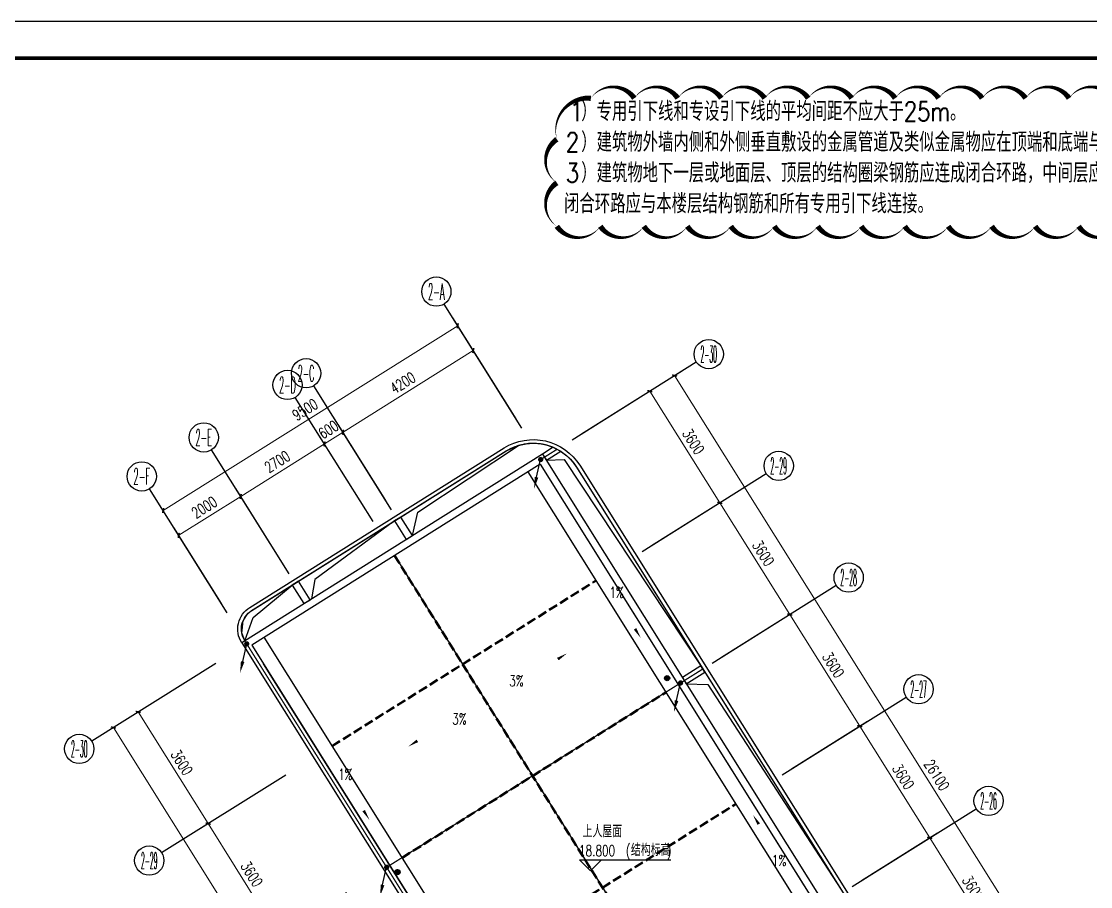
# Model space of a CAD drawing. Extents: x -9422388 to 15610651, y -1992469 to 953794.
# Drawn here: x -2475703 to -2446484, y -344628 to -320998 of the extents above; entities that cross this region are included whole.
import ezdxf
from ezdxf.enums import TextEntityAlignment as Align

# ---------------------------------------------------------------- set-up
doc = ezdxf.new("R2010")
doc.units = 0
doc.header["$LTSCALE"] = 1000
doc.linetypes.add('DASH', pattern=[0.35, 0.25, -0.1])
for name, color, linetype in [('A-ELEV-LIN-0.3', 30, 'Continuous'), ('A-ELEV-LIN-0.4', 40, 'Continuous'), ('A-FLOR-OTHER1-ON', 253, 'Continuous'), ('AXIS', 3, 'Continuous'), ('AXIS_TEXT', 7, 'Continuous'), ('DIM-动力', 3, 'Continuous'), ('DIM_ELEV', 3, 'Continuous'), ('DIM_SYMB', 3, 'Continuous'), ('LWIRE', 4, 'Continuous'), ('PUB_TEXT', 7, 'Continuous'), ('PUB_TITLE', 4, 'Continuous'), ('S-批注', 6, 'Continuous'), ('WALL-PARAPET', 6, 'Continuous'), ('WIRE-避雷', 4, 'TG_×2')]:
    doc.layers.add(name, color=color, linetype=linetype)
doc.layers.add('建筑底图', color=8, linetype='Continuous', lineweight=5)
doc.styles.add('_TCH_AXIS', font='COMPLEX', dxfattribs={"bigfont": 'GBCBIG'})
doc.styles.add('_TCH_DIM', font='SIMPLEX', dxfattribs={"bigfont": 'GBCBIG'})
doc.styles.add('_TCH_DIM_T3', font='SIMPLEX', dxfattribs={"width": 0.705882, "bigfont": 'GBCBIG'})
doc.styles.add('COMPLEX', font='COMPLEX')
doc.styles.get("Standard").update_dxf_attribs({"font": 'gbenor.shx', "bigfont": 'gbcbig.shx'})
doc.styles.add('TG_LINETYPE_THUND', font='SIMPLEX', dxfattribs={"width": 0.8, "height": 5.5, "bigfont": 'HZTXT'})
doc.styles.add('说明', font='txt.shx', dxfattribs={"width": 0.8, "height": 3.5, "bigfont": 'hztxt.shx'})
doc.linetypes.add('TG_×2', pattern='A,0.75,0,["×",TG_LINETYPE_THUND,S=0.1,R=0,X=-0.23,Y=-0.21],0.65,-0.13,0.13,-0.13', length=2)
doc.dimstyles.new('_TCH_ARCH&&100', dxfattribs={"dimtxt": 297.5, "dimasz": 100, "dimexe": 250, "dimexo": 300, "dimgap": 126.25, "dimtad": 1, "dimdec": 0, "dimzin": 0, "dimdsep": 46, "dimtxsty": '_TCH_DIM_T3', "dimblk": 'ARCHTICK', "dimcen": 0.09, "dimclrt": 7, "dimazin": 2, "dimtfac": 1, "dimtdec": 0, "dimtix": 1, "dimtmove": 2, "dimatfit": 3, "dimfxl": 0, "dimtolj": 1, "dimtzin": 0, "dimarcsym": 0})

# ---------------------------------------------------------------- blocks, each defined once
blk = doc.blocks.new('_ArchTick')
at = {"color": 0, "linetype": 'ByBlock', "const_width": 0.4}
blk.add_lwpolyline([(-0.5, -0.5), (0.5, 0.5)], dxfattribs=at)
blk = doc.blocks.new('*D756')
at = {"layer": 'AXIS', "color": 0, "lineweight": -2, "transparency": 16777216}
for p, q in [((2118354, -374616), (2126404, -369571)), ((2127997, -372113), (2126271, -369359)), ((2119947, -377158), (2118221, -374404))]:
    blk.add_line(p, q, dxfattribs=at)
at = {"layer": 'Defpoints', "color": 0, "transparency": 16777216}
for p in [(2126404, -369571), (2128156, -372367), (2120107, -377412)]:
    blk.add_point(p, dxfattribs=at)
at = {"layer": 'AXIS', "color": 0, "lineweight": -2, "transparency": 16777216, "xscale": 100, "yscale": 100, "zscale": 100}
for p, rotation in [((2126404, -369571), 32.07829767622328), ((2118354, -374616), 212.0782976762233)]:
    blk.add_blockref('_ArchTick', p, dxfattribs=dict(at, rotation=rotation))
at = {"layer": 'AXIS', "color": 7, "transparency": 16777216, "insert": (2122233, -371860), "char_height": 297.5, "attachment_point": 5, "rotation": 32.0783, "style": '_TCH_DIM_T3'}
blk.add_mtext('\\A1;9500', dxfattribs=at)
blk = doc.blocks.new('*D757')
at = {"layer": 'AXIS', "color": 0, "lineweight": -2, "transparency": 16777216}
for p, q in [((2118779, -375294), (2120474, -374232)), ((2121642, -376096), (2120341, -374020)), ((2119947, -377158), (2118646, -375082))]:
    blk.add_line(p, q, dxfattribs=at)
at = {"layer": 'Defpoints', "color": 0, "transparency": 16777216}
for p in [(2120474, -374232), (2121801, -376350), (2120107, -377412)]:
    blk.add_point(p, dxfattribs=at)
at = {"layer": 'AXIS', "color": 0, "lineweight": -2, "transparency": 16777216, "xscale": 100, "yscale": 100, "zscale": 100}
for p, rotation in [((2120474, -374232), 32.07829767622653), ((2118779, -375294), 212.0782976762266)]:
    blk.add_blockref('_ArchTick', p, dxfattribs=dict(at, rotation=rotation))
at = {"layer": 'AXIS', "color": 7, "transparency": 16777216, "insert": (2119480, -374530), "char_height": 297.5, "attachment_point": 5, "rotation": 32.0783, "style": '_TCH_DIM_T3'}
blk.add_mtext('\\A1;2000', dxfattribs=at)
blk = doc.blocks.new('*D758')
at = {"layer": 'AXIS', "color": 0, "lineweight": -2, "transparency": 16777216}
for p, q in [((2120474, -374232), (2122762, -372798)), ((2123930, -374662), (2122629, -372586)), ((2121642, -376096), (2120341, -374020))]:
    blk.add_line(p, q, dxfattribs=at)
at = {"layer": 'Defpoints', "color": 0, "transparency": 16777216}
for p in [(2122762, -372798), (2124089, -374916), (2121801, -376350)]:
    blk.add_point(p, dxfattribs=at)
at = {"layer": 'AXIS', "color": 0, "lineweight": -2, "transparency": 16777216, "xscale": 100, "yscale": 100, "zscale": 100}
for p, rotation in [((2122762, -372798), 32.07829767622236), ((2120474, -374232), 212.0782976762224)]:
    blk.add_blockref('_ArchTick', p, dxfattribs=dict(at, rotation=rotation))
at = {"layer": 'AXIS', "color": 7, "transparency": 16777216, "insert": (2121472, -373282), "char_height": 297.5, "attachment_point": 5, "rotation": 32.0783, "style": '_TCH_DIM_T3'}
blk.add_mtext('\\A1;2700', dxfattribs=at)
blk = doc.blocks.new('*D759')
at = {"layer": 'AXIS', "color": 0, "lineweight": -2, "transparency": 16777216}
for p, q in [((2122762, -372798), (2123270, -372479)), ((2124438, -374343), (2123137, -372267)), ((2123270, -372479), (2123355, -372426)), ((2123930, -374662), (2122629, -372586)), ((2122762, -372798), (2122677, -372851))]:
    blk.add_line(p, q, dxfattribs=at)
at = {"layer": 'Defpoints', "color": 0, "transparency": 16777216}
for p in [(2123270, -372479), (2124598, -374598), (2124089, -374916)]:
    blk.add_point(p, dxfattribs=at)
at = {"layer": 'AXIS', "color": 0, "lineweight": -2, "transparency": 16777216, "xscale": 100, "yscale": 100, "zscale": 100}
for p, rotation in [((2123270, -372479), 212.0782976762269), ((2122762, -372798), 32.07829767622695)]:
    blk.add_blockref('_ArchTick', p, dxfattribs=dict(at, rotation=rotation))
at = {"layer": 'AXIS', "color": 7, "transparency": 16777216, "insert": (2122870, -372406), "char_height": 297.5, "attachment_point": 5, "rotation": 32.0783, "style": '_TCH_DIM_T3'}
blk.add_mtext('\\A1;600', dxfattribs=at)
blk = doc.blocks.new('*D760')
at = {"layer": 'AXIS', "color": 0, "lineweight": -2, "transparency": 16777216}
for p, q in [((2127997, -372113), (2126696, -370037)), ((2123270, -372479), (2126829, -370249)), ((2124438, -374343), (2123137, -372267))]:
    blk.add_line(p, q, dxfattribs=at)
at = {"layer": 'Defpoints', "color": 0, "transparency": 16777216}
for p in [(2126829, -370249), (2128156, -372367), (2124598, -374598)]:
    blk.add_point(p, dxfattribs=at)
at = {"layer": 'AXIS', "color": 0, "lineweight": -2, "transparency": 16777216, "xscale": 100, "yscale": 100, "zscale": 100}
for p, rotation in [((2126829, -370249), 32.07829767622111), ((2123270, -372479), 212.0782976762211)]:
    blk.add_blockref('_ArchTick', p, dxfattribs=dict(at, rotation=rotation))
at = {"layer": 'AXIS', "color": 7, "transparency": 16777216, "insert": (2124903, -371131), "char_height": 297.5, "attachment_point": 5, "rotation": 32.0783, "style": '_TCH_DIM_T3'}
blk.add_mtext('\\A1;4200', dxfattribs=at)
blk = doc.blocks.new('*D767')
at = {"layer": 'AXIS', "color": 0, "lineweight": -2, "transparency": 16777216}
for p, q in [((2129789, -372524), (2132543, -370798)), ((2132331, -370931), (2146192, -393046)), ((2143650, -394639), (2146404, -392913))]:
    blk.add_line(p, q, dxfattribs=at)
at = {"layer": 'Defpoints', "color": 0, "transparency": 16777216}
for p in [(2129535, -372683), (2146192, -393046), (2143396, -394798)]:
    blk.add_point(p, dxfattribs=at)
at = {"layer": 'AXIS', "color": 0, "lineweight": -2, "transparency": 16777216, "xscale": 100, "yscale": 100, "zscale": 100}
for p, rotation in [((2132331, -370931), 122.0782976762225), ((2146192, -393046), 302.0782976762225)]:
    blk.add_blockref('_ArchTick', p, dxfattribs=dict(at, rotation=rotation))
at = {"layer": 'AXIS', "color": 7, "transparency": 16777216, "insert": (2139495, -381842), "char_height": 297.5, "attachment_point": 5, "rotation": 302.0783, "style": '_TCH_DIM_T3'}
blk.add_mtext('\\A1;26100', dxfattribs=at)
blk = doc.blocks.new('*D771')
at = {"layer": 'AXIS', "color": 0, "lineweight": -2, "transparency": 16777216}
for p, q in [((2137437, -384725), (2139512, -383424)), ((2139301, -383557), (2141212, -386607)), ((2139348, -387776), (2141424, -386475))]:
    blk.add_line(p, q, dxfattribs=at)
at = {"layer": 'Defpoints', "color": 0, "transparency": 16777216}
for p in [(2137182, -384885), (2141212, -386607), (2139094, -387935)]:
    blk.add_point(p, dxfattribs=at)
at = {"layer": 'AXIS', "color": 0, "lineweight": -2, "transparency": 16777216, "xscale": 100, "yscale": 100, "zscale": 100}
for p, rotation in [((2139301, -383557), 122.0782976762247), ((2141212, -386607), 302.0782976762247)]:
    blk.add_blockref('_ArchTick', p, dxfattribs=dict(at, rotation=rotation))
at = {"layer": 'AXIS', "color": 7, "transparency": 16777216, "insert": (2140490, -384936), "char_height": 297.5, "attachment_point": 5, "rotation": 302.0783, "style": '_TCH_DIM_T3'}
blk.add_mtext('\\A1;3600', dxfattribs=at)
blk = doc.blocks.new('*D772')
at = {"layer": 'AXIS', "color": 0, "lineweight": -2, "transparency": 16777216}
for p, q in [((2135525, -381675), (2137601, -380374)), ((2137389, -380507), (2139301, -383557)), ((2137437, -384725), (2139512, -383424))]:
    blk.add_line(p, q, dxfattribs=at)
at = {"layer": 'Defpoints', "color": 0, "transparency": 16777216}
for p in [(2135270, -381834), (2139301, -383557), (2137182, -384885)]:
    blk.add_point(p, dxfattribs=at)
at = {"layer": 'AXIS', "color": 0, "lineweight": -2, "transparency": 16777216, "xscale": 100, "yscale": 100, "zscale": 100}
for p, rotation in [((2137389, -380507), 122.0782976762199), ((2139301, -383557), 302.0782976762198)]:
    blk.add_blockref('_ArchTick', p, dxfattribs=dict(at, rotation=rotation))
at = {"layer": 'AXIS', "color": 7, "transparency": 16777216, "insert": (2138578, -381886), "char_height": 297.5, "attachment_point": 5, "rotation": 302.0783, "style": '_TCH_DIM_T3'}
blk.add_mtext('\\A1;3600', dxfattribs=at)
blk = doc.blocks.new('*D773')
at = {"layer": 'AXIS', "color": 0, "lineweight": -2, "transparency": 16777216}
for p, q in [((2133613, -378625), (2135689, -377324)), ((2135477, -377456), (2137389, -380507)), ((2135525, -381675), (2137601, -380374))]:
    blk.add_line(p, q, dxfattribs=at)
at = {"layer": 'Defpoints', "color": 0, "transparency": 16777216}
for p in [(2133359, -378784), (2137389, -380507), (2135270, -381834)]:
    blk.add_point(p, dxfattribs=at)
at = {"layer": 'AXIS', "color": 0, "lineweight": -2, "transparency": 16777216, "xscale": 100, "yscale": 100, "zscale": 100}
for p, rotation in [((2135477, -377456), 122.0782976762213), ((2137389, -380507), 302.0782976762213)]:
    blk.add_blockref('_ArchTick', p, dxfattribs=dict(at, rotation=rotation))
at = {"layer": 'AXIS', "color": 7, "transparency": 16777216, "insert": (2136666, -378835), "char_height": 297.5, "attachment_point": 5, "rotation": 302.0783, "style": '_TCH_DIM_T3'}
blk.add_mtext('\\A1;3600', dxfattribs=at)
blk = doc.blocks.new('*D774')
at = {"layer": 'AXIS', "color": 0, "lineweight": -2, "transparency": 16777216}
for p, q in [((2131701, -375574), (2133777, -374273)), ((2133565, -374406), (2135477, -377456)), ((2133613, -378625), (2135689, -377324))]:
    blk.add_line(p, q, dxfattribs=at)
at = {"layer": 'Defpoints', "color": 0, "transparency": 16777216}
for p in [(2131447, -375734), (2135477, -377456), (2133359, -378784)]:
    blk.add_point(p, dxfattribs=at)
at = {"layer": 'AXIS', "color": 0, "lineweight": -2, "transparency": 16777216, "xscale": 100, "yscale": 100, "zscale": 100}
for p, rotation in [((2133565, -374406), 122.0782976762213), ((2135477, -377456), 302.0782976762213)]:
    blk.add_blockref('_ArchTick', p, dxfattribs=dict(at, rotation=rotation))
at = {"layer": 'AXIS', "color": 7, "transparency": 16777216, "insert": (2134754, -375785), "char_height": 297.5, "attachment_point": 5, "rotation": 302.0783, "style": '_TCH_DIM_T3'}
blk.add_mtext('\\A1;3600', dxfattribs=at)
blk = doc.blocks.new('*D775')
at = {"layer": 'AXIS', "color": 0, "lineweight": -2, "transparency": 16777216}
for p, q in [((2129789, -372524), (2131865, -371223)), ((2131653, -371356), (2133565, -374406)), ((2131701, -375574), (2133777, -374273))]:
    blk.add_line(p, q, dxfattribs=at)
at = {"layer": 'Defpoints', "color": 0, "transparency": 16777216}
for p in [(2129535, -372683), (2133565, -374406), (2131447, -375734)]:
    blk.add_point(p, dxfattribs=at)
at = {"layer": 'AXIS', "color": 0, "lineweight": -2, "transparency": 16777216, "xscale": 100, "yscale": 100, "zscale": 100}
for p, rotation in [((2131653, -371356), 122.0782976762256), ((2133565, -374406), 302.0782976762256)]:
    blk.add_blockref('_ArchTick', p, dxfattribs=dict(at, rotation=rotation))
at = {"layer": 'AXIS', "color": 7, "transparency": 16777216, "insert": (2132842, -372735), "char_height": 297.5, "attachment_point": 5, "rotation": 302.0783, "style": '_TCH_DIM_T3'}
blk.add_mtext('\\A1;3600', dxfattribs=at)
blk = doc.blocks.new('*D776')
at = {"layer": 'AXIS', "color": 0, "lineweight": -2, "transparency": 16777216}
for p, q in [((2119536, -378950), (2116783, -380676)), ((2116994, -380543), (2124642, -392745)), ((2127184, -391152), (2124430, -392878))]:
    blk.add_line(p, q, dxfattribs=at)
at = {"layer": 'Defpoints', "color": 0, "transparency": 16777216}
for p in [(2119791, -378791), (2127438, -390992), (2124642, -392745)]:
    blk.add_point(p, dxfattribs=at)
at = {"layer": 'AXIS', "color": 0, "lineweight": -2, "transparency": 16777216, "xscale": 100, "yscale": 100, "zscale": 100}
for p, rotation in [((2116994, -380543), 122.0782976762221), ((2124642, -392745), 302.0782976762222)]:
    blk.add_blockref('_ArchTick', p, dxfattribs=dict(at, rotation=rotation))
at = {"layer": 'AXIS', "color": 7, "transparency": 16777216, "insert": (2121051, -386498), "char_height": 297.5, "attachment_point": 5, "rotation": 302.0783, "style": '_TCH_DIM_T3'}
blk.add_mtext('\\A1;14400', dxfattribs=at)
blk = doc.blocks.new('_AXISO')
at = {"color": 0}
blk.add_circle((0, 0), 0.5, dxfattribs=at)
at = {"layer": 'AXIS_TEXT', "color": 0, "style": 'COMPLEX', "width": 1.041667}
blk.add_attdef('A', text='', height=0.56, dxfattribs=at).set_placement((-0.25, -0.28), (0.25, -0.28), align=Align.FIT)
blk = doc.blocks.new('*D779')
at = {"layer": 'AXIS', "color": 0, "lineweight": -2, "transparency": 16777216}
for p, q in [((2121448, -382000), (2119372, -383302)), ((2119584, -383169), (2121496, -386219)), ((2123360, -385051), (2121284, -386352))]:
    blk.add_line(p, q, dxfattribs=at)
at = {"layer": 'Defpoints', "color": 0, "transparency": 16777216}
for p in [(2121702, -381841), (2123614, -384891), (2121496, -386219)]:
    blk.add_point(p, dxfattribs=at)
at = {"layer": 'AXIS', "color": 0, "lineweight": -2, "transparency": 16777216, "xscale": 100, "yscale": 100, "zscale": 100}
for p, rotation in [((2119584, -383169), 122.0782976762219), ((2121496, -386219), 302.0782976762218)]:
    blk.add_blockref('_ArchTick', p, dxfattribs=dict(at, rotation=rotation))
at = {"layer": 'AXIS', "color": 7, "transparency": 16777216, "insert": (2120773, -384548), "char_height": 297.5, "attachment_point": 5, "rotation": 302.0783, "style": '_TCH_DIM_T3'}
blk.add_mtext('\\A1;3600', dxfattribs=at)
blk = doc.blocks.new('*D780')
at = {"layer": 'AXIS', "color": 0, "lineweight": -2, "transparency": 16777216}
for p, q in [((2119536, -378950), (2117460, -380251)), ((2117672, -380118), (2119584, -383169)), ((2121448, -382000), (2119372, -383302))]:
    blk.add_line(p, q, dxfattribs=at)
at = {"layer": 'Defpoints', "color": 0, "transparency": 16777216}
for p in [(2119791, -378791), (2121702, -381841), (2119584, -383169)]:
    blk.add_point(p, dxfattribs=at)
at = {"layer": 'AXIS', "color": 0, "lineweight": -2, "transparency": 16777216, "xscale": 100, "yscale": 100, "zscale": 100}
for p, rotation in [((2117672, -380118), 122.0782976762251), ((2119584, -383169), 302.0782976762252)]:
    blk.add_blockref('_ArchTick', p, dxfattribs=dict(at, rotation=rotation))
at = {"layer": 'AXIS', "color": 7, "transparency": 16777216, "insert": (2118861, -381498), "char_height": 297.5, "attachment_point": 5, "rotation": 302.0783, "style": '_TCH_DIM_T3'}
blk.add_mtext('\\A1;3600', dxfattribs=at)
blk = doc.blocks.new('$TelecSys$00000080')
for p, q in [((-0.7, -0.7), (0, 0)), ((0.104, 0.104), (0.104, 0.104)), ((-0.104, -0.104), (-0.104, -0.104))]:
    blk.add_line(p, q)
at = {"const_width": 0.142}
blk.add_lwpolyline([(0.071, 0, 1), (-0.071, 0, 1)], format="xyb", close=True, dxfattribs=at)
blk.add_solid([(-0.63, -0.77), (-0.77, -0.63), (-1.15, -1.15)])
at = {"width": 0.8, "flags": 9}
blk.add_attdef('A', (0, 0), '', height=0.00002, rotation=180, dxfattribs=at)
blk = doc.blocks.new('6666')
at = {"layer": 'A-ELEV-LIN-0.4'}
h = blk.add_hatch(dxfattribs=at)
h.set_pattern_fill('ANSI37', color=8, scale=20)
h.set_pattern_definition([(45, (965061, 0), (-22.4506403, 22.4506403), []), (135, (965061, 0), (-22.4506403, -22.4506403), [])])
edge = h.paths.add_edge_path()
edge.add_arc((2132125.8, -379195), 70, 0, 360)
h = blk.add_hatch(dxfattribs=at)
h.set_pattern_fill('ANSI37', color=8, scale=20)
h.set_pattern_definition([(45, (1070454.265, -488.484), (-22.4506403, 22.4506403), []), (135, (1070454.265, -488.484), (-22.4506403, -22.4506403), [])])
edge = h.paths.add_edge_path()
edge.add_arc((2124761.7, -384493.1), 70, 0, 360)
at = {"layer": 'A-ELEV-LIN-0.3', "color": 8}
for points in [[(2120500.1, -378228), (2120500.1, -378228, -0.4142136), (2120721.4, -377263.1), (2127669.5, -372908.3, -0.4142136), (2129737.1, -373382.6), (2143007.3, -394555, -0.2728148), (2143048.7, -396077.9), (2138830, -403701.1, -0.2728148), (2137517.5, -404474.7), (2100730.2, -404474.7, -0.4142134), (2099130.2, -402874.7), (2099130.2, -394774.7, -0.4142137), (2099830.2, -394074.7), (2099830.2, -394074.7)], [(2120584.8, -378174.9), (2120584.8, -378174.9, -0.4142136), (2120774.5, -377347.8), (2127722.6, -372993, -0.4142136), (2129652.3, -373435.7), (2142922.6, -394608.1, -0.2728148), (2142961.2, -396029.5), (2138742.5, -403652.6, -0.2728148), (2137517.5, -404374.7), (2114530.2, -404374.7)]]:
    blk.add_lwpolyline(points, format="xyb", dxfattribs=at)
blk.add_lwpolyline([(2129014.7, -372891.2), (2128719.2, -373076.8), (2128825.4, -373246.2), (2129219.2, -372999.1)], dxfattribs=at)
for points in [[(2124847.8, -374794.8), (2124678.3, -374901), (2124995.2, -375406.6), (2125164.7, -375300.4)], [(2124847.8, -374794.8), (2124678.3, -374901), (2124995.2, -375406.6), (2125164.7, -375300.4)], [(2122051.7, -376547.5), (2121882.3, -376653.7), (2122199.1, -377159.3), (2122368.6, -377053)], [(2122051.7, -376547.5), (2121882.3, -376653.7), (2122199.1, -377159.3), (2122368.6, -377053)], [(2133157.5, -379028.1), (2133051.2, -378858.6), (2132542.8, -379177.2), (2132649.1, -379346.7)]]:
    blk.add_lwpolyline(points, close=True, dxfattribs=at)
at = {"layer": 'A-ELEV-LIN-0.4', "color": 8}
for points in [[(2125164.7, -375300.4), (2125312.5, -374664), (2128067.2, -372837.3)], [(2128655.8, -373352.2), (2142432.6, -395332.7), (2137871.2, -403574.7), (2122880.2, -403574.7)], [(2128825.4, -373246.2), (2129316.4, -373222.2), (2133051.2, -378858.6)], [(2128316.9, -373564.6), (2141968.4, -395345.3), (2137635.4, -403174.7), (2122730.2, -403174.7)], [(2124678.4, -374901.1), (2122498.5, -376498), (2122407, -377033.2)], [(2124673.4, -375848.3), (2136068.2, -394028.4)], [(2120584.8, -378174.9), (2120816.4, -377536.2), (2121882.3, -376653.7)], [(2132649.1, -379346.7), (2133238.3, -379370.2), (2136874.1, -384959.9)]]:
    blk.add_lwpolyline(points, dxfattribs=at)
for points in [[(2114730.2, -394674.7), (2127902.6, -394674.7, 0.5895128), (2129597.2, -391612.6), (2121114.7, -378078.8)], [(2114730.2, -394274.7), (2127902.6, -394274.7, 0.5895128), (2129258.3, -391825), (2121094.4, -378799.6)]]:
    blk.add_lwpolyline(points, format="xyb", dxfattribs=at)
for centre in [(2132125.8, -379195), (2124761.7, -384493.1)]:
    blk.add_circle(centre, 70, dxfattribs=at)
at = {"layer": 'A-FLOR-OTHER1-ON', "color": 8, "linetype": 'DASH'}
for p, q in [((2124660.7, -375856.2), (2136078.9, -394073.7)), ((2124686.1, -375840.3), (2136104.3, -394057.7))]:
    blk.add_line(p, q, dxfattribs=at)
for points in [[(2122965.5, -381031.7), (2130167.7, -376517.6)], [(2122981.4, -381057.1), (2130183.6, -376543)], [(2124877.3, -384082.1), (2132079.6, -379567.9)], [(2124893.3, -384107.5), (2132095.5, -379593.3)], [(2126789.2, -387132.4), (2133991.5, -382618.3)], [(2126805.2, -387157.9), (2134007.4, -382643.7)]]:
    blk.add_lwpolyline(points, dxfattribs=at)
at = {"layer": 'AXIS', "color": 8}
for p, q in [((2128156.4, -372367), (2126032.1, -368977.7)), ((2129534.8, -372683.3), (2132924.1, -370559)), ((2124597.6, -374597.6), (2122473.3, -371208.3)), ((2124089.2, -374916.2), (2121964.9, -371526.9)), ((2121801.5, -376350.1), (2119677.2, -372960.8)), ((2131446.7, -375733.6), (2134836, -373609.3)), ((2120106.8, -377412.3), (2117982.5, -374023)), ((2133358.5, -378784), (2136747.8, -376659.7)), ((2119790.6, -378790.7), (2116401.3, -380915)), ((2135270.4, -381834.4), (2138659.7, -379710.1)), ((2121702.5, -381841), (2118313.2, -383965.3)), ((2137182.3, -384884.7), (2140571.6, -382760.4))]:
    blk.add_line(p, q, dxfattribs=at)
at = {"layer": 'DIM_ELEV', "color": 8}
for p, q in [((2130036, -384461.5), (2129736, -384161.5)), ((2129736, -384161.5), (2132228.9, -384161.5)), ((2130036, -384461.5), (2130336, -384161.5))]:
    blk.add_line(p, q, dxfattribs=at)
at = {"layer": 'DIM_SYMB', "color": 8}
for points in [[(2130775.1, -377091.5, 0, 0, 0), (2131408.7, -378102.4, 0, 80, 0), (2131249.4, -377848.3, 0, 0, 0)], [(2128278.3, -379213.9, 0, 0, 0), (2129393.6, -378514.8, 0, 80, 0), (2129139.4, -378674.2, 0, 0, 0)], [(2126162.5, -380367.9, 0, 0, 0), (2125047.1, -381066.9, 0, 80, 0), (2125301.3, -380907.6, 0, 0, 0)], [(2123359.8, -382058.2, 0, 0, 0), (2123993.5, -383069.2, 0, 80, 0), (2123834.2, -382815, 0, 0, 0)], [(2135104.1, -383938.6, 0, 0, 0), (2134470.5, -382927.6, 0, 80, 0), (2134629.8, -383181.8, 0, 0, 0)]]:
    blk.add_lwpolyline(points, format="xyseb", dxfattribs=at)
at = {"layer": 'WALL-PARAPET', "color": 8}
for p, q in [((2128719.1, -373076.5), (2120500.1, -378228)), ((2128719.1, -373076.5), (2142664.6, -395326.3)), ((2128655.8, -373352.2), (2120775.7, -378291.2)), ((2128655.8, -373352.2), (2142432.6, -395332.7)), ((2120500.1, -378228), (2129088.8, -391931.2)), ((2120775.7, -378291.2), (2129258.3, -391825))]:
    blk.add_line(p, q, dxfattribs=at)
at = {"layer": 'AXIS', "color": 8}
ref = blk.add_blockref('_AXISO', (2125819.6, -368638.8), dxfattribs=dict(at, xscale=800, yscale=800, zscale=800))
ref.add_attrib('A', '2-A', dxfattribs={"layer": 'AXIS_TEXT', "color": 8, "height": 452.55, "style": '_TCH_AXIS', "width": 0.328125}).set_placement((2125593.4, -368865.1), (2126045.9, -368865.1), align=Align.FIT)
ref = blk.add_blockref('_AXISO', (2133263, -370346.5), dxfattribs=dict(at, xscale=800, yscale=800, zscale=800))
ref.add_attrib('A', '2-30', dxfattribs={"layer": 'AXIS_TEXT', "color": 8, "height": 452.55, "style": '_TCH_AXIS', "width": 0.265823}).set_placement((2133036.7, -370572.8), (2133489.3, -370572.8), align=Align.FIT)
ref = blk.add_blockref('_AXISO', (2122260.9, -370869.3), dxfattribs=dict(at, xscale=800, yscale=800, zscale=800))
ref.add_attrib('A', '2-C', dxfattribs={"layer": 'AXIS_TEXT', "color": 8, "height": 452.55, "style": '_TCH_AXIS', "width": 0.344262}).set_placement((2122034.6, -371095.6), (2122487.2, -371095.6), align=Align.FIT)
ref = blk.add_blockref('_AXISO', (2121752.5, -371188), dxfattribs=dict(at, xscale=800, yscale=800, zscale=800))
ref.add_attrib('A', '2-D', dxfattribs={"layer": 'AXIS_TEXT', "color": 8, "height": 452.55, "style": '_TCH_AXIS', "width": 0.333333}).set_placement((2121526.2, -371414.3), (2121978.8, -371414.3), align=Align.FIT)
ref = blk.add_blockref('_AXISO', (2119464.7, -372621.9), dxfattribs=dict(at, xscale=800, yscale=800, zscale=800))
ref.add_attrib('A', '2-E', dxfattribs={"layer": 'AXIS_TEXT', "color": 8, "height": 452.55, "style": '_TCH_AXIS', "width": 0.33871}).set_placement((2119238.4, -372848.2), (2119691, -372848.2), align=Align.FIT)
ref = blk.add_blockref('_AXISO', (2135174.9, -373396.9), dxfattribs=dict(at, xscale=800, yscale=800, zscale=800))
ref.add_attrib('A', '2-29', dxfattribs={"layer": 'AXIS_TEXT', "color": 8, "height": 452.55, "style": '_TCH_AXIS', "width": 0.2625}).set_placement((2134948.6, -373623.2), (2135401.2, -373623.2), align=Align.FIT)
ref = blk.add_blockref('_AXISO', (2117770.1, -373684.1), dxfattribs=dict(at, xscale=800, yscale=800, zscale=800))
ref.add_attrib('A', '2-F', dxfattribs={"layer": 'AXIS_TEXT', "color": 8, "height": 452.55, "style": '_TCH_AXIS', "width": 0.33871}).set_placement((2117543.8, -373910.3), (2117996.3, -373910.3), align=Align.FIT)
ref = blk.add_blockref('_AXISO', (2137086.8, -376447.3), dxfattribs=dict(at, xscale=800, yscale=800, zscale=800))
ref.add_attrib('A', '2-28', dxfattribs={"layer": 'AXIS_TEXT', "color": 8, "height": 452.55, "style": '_TCH_AXIS', "width": 0.2625}).set_placement((2136860.5, -376673.5), (2137313, -376673.5), align=Align.FIT)
ref = blk.add_blockref('_AXISO', (2138998.6, -379497.6), dxfattribs=dict(at, xscale=800, yscale=800, zscale=800))
ref.add_attrib('A', '2-27', dxfattribs={"layer": 'AXIS_TEXT', "color": 8, "height": 452.55, "style": '_TCH_AXIS', "width": 0.2625}).set_placement((2138772.4, -379723.9), (2139224.9, -379723.9), align=Align.FIT)
ref = blk.add_blockref('_AXISO', (2116062.3, -381127.4), dxfattribs=dict(at, xscale=800, yscale=800, zscale=800))
ref.add_attrib('A', '2-30', dxfattribs={"layer": 'AXIS_TEXT', "color": 8, "height": 452.55, "style": '_TCH_AXIS', "width": 0.265823}).set_placement((2115836.1, -381353.7), (2116288.6, -381353.7), align=Align.FIT)
ref = blk.add_blockref('_AXISO', (2140910.5, -382548), dxfattribs=dict(at, xscale=800, yscale=800, zscale=800))
ref.add_attrib('A', '2-26', dxfattribs={"layer": 'AXIS_TEXT', "color": 8, "height": 452.55, "style": '_TCH_AXIS', "width": 0.2625}).set_placement((2140684.3, -382774.3), (2141136.8, -382774.3), align=Align.FIT)
ref = blk.add_blockref('_AXISO', (2117974.2, -384177.8), dxfattribs=dict(at, xscale=800, yscale=800, zscale=800))
ref.add_attrib('A', '2-29', dxfattribs={"layer": 'AXIS_TEXT', "color": 8, "height": 452.55, "style": '_TCH_AXIS', "width": 0.2625}).set_placement((2117748, -384404.1), (2118200.5, -384404.1), align=Align.FIT)
at = {"layer": 'DIM_SYMB', "color": 7, "style": '_TCH_DIM', "width": 0.705882}
for s, p in [('1%', (2130549.3, -377002.5)), ('3%', (2127809.3, -379418.4)), ('3%', (2126251.4, -380460.8)), ('1%', (2123134.1, -381969.2)), ('1%', (2134989.9, -384325.1))]:
    blk.add_text(s, height=297.5, dxfattribs=at).set_placement(p)
at = {"layer": 'PUB_TEXT', "color": 8, "style": '_TCH_DIM'}
for s, p in [('上人屋面', (2129817.5, -383547)), ('结构标高', (2131136.9, -384056.5))]:
    blk.add_text(s, height=337.59, dxfattribs=at).set_placement(p)
at = {"layer": 'PUB_TEXT', "color": 8, "style": '_TCH_DIM', "width": 0.705882}
for s, p in [('18.800', (2129716.9, -384056.5)), ('(', (2130996.9, -384056.5)), (')', (2132119.9, -384056.5))]:
    blk.add_text(s, height=297.5, dxfattribs=at).set_placement(p)
at = {"layer": 'AXIS', "color": 8}
for p1, p2, distance, picture, middle in [((2120106.8, -377412.3), (2128156.4, -372367), 3300, '*D756', (2122233, -371860.5)), ((2124597.6, -374597.6), (2128156.4, -372367), 2500, '*D760', (2124903.3, -371131)), ((2129534.8, -372683.3), (2143395.9, -394798.4), 3300, '*D767', (2139494.5, -381842.2)), ((2129534.8, -372683.3), (2131446.7, -375733.6), 2500, '*D775', (2132842, -372734.7)), ((2124089.2, -374916.2), (2124597.6, -374597.6), 2500, '*D759', (2122869.7, -372405.6)), ((2121801.5, -376350.1), (2124089.2, -374916.2), 2500, '*D758', (2121471.6, -373281.8)), ((2120106.8, -377412.3), (2121801.5, -376350.1), 2500, '*D757', (2119480.4, -374529.9)), ((2131446.7, -375733.6), (2133358.5, -378784), 2500, '*D774', (2134753.9, -375785.1)), ((2133358.5, -378784), (2135270.4, -381834.4), 2500, '*D773', (2136665.8, -378835.5)), ((2119790.6, -378790.7), (2127438.2, -390992.4), -3300, '*D776', (2121051.3, -386498)), ((2119790.6, -378790.7), (2121702.5, -381841), -2500, '*D780', (2118861.2, -381497.5)), ((2135270.4, -381834.4), (2137182.3, -384884.7), 2500, '*D772', (2138577.7, -381885.8)), ((2121702.5, -381841), (2123614.3, -384891.4), -2500, '*D779', (2120773.1, -384547.9)), ((2137182.3, -384884.7), (2139094.2, -387935.1), 2500, '*D771', (2140489.6, -384936.2))]:
    dim = blk.add_aligned_dim(p1=p1, p2=p2, distance=distance, dimstyle='_TCH_ARCH&&100', dxfattribs=at)
    dim.commit()
    dim.dimension.update_dxf_attribs({"geometry": picture, "text_midpoint": middle})

msp = doc.modelspace()

# ---------------------------------------------------------------- linework, layer by layer
at = {"layer": 'PUB_TITLE'}
msp.add_lwpolyline([(-2513574.25692, -380398.05939), (-2429474.25692, -380398.05939), (-2429474.25692, -320998.05939), (-2513574.25692, -320998.05939)], close=True, dxfattribs=at)
at = {"layer": 'PUB_TITLE', "const_width": 100}
msp.add_lwpolyline([(-2511074.25692, -379398.05939), (-2430474.25692, -379398.05939), (-2430474.25692, -321998.05939), (-2511074.25692, -321998.05939)], close=True, dxfattribs=at)
at = {"layer": 'S-批注', "color": 6}
msp.add_lwpolyline([(-2445882.76856, -323096.10865, 148.52028, 0, 0.52056705), (-2447070.93076, -323096.10865, 148.52028, 0, 0.52056705), (-2448259.09296, -323096.10865, 148.52028, 0, 0.52056705), (-2449447.25517, -323096.10865, 148.52028, 0, 0.52056705), (-2450635.41737, -323096.10865, 148.52028, 0, 0.52056705), (-2451823.57958, -323096.10865, 148.52028, 0, 0.52056705), (-2453011.74178, -323096.10865, 148.52028, 0, 0.52056705), (-2454199.90398, -323096.10865, 148.52028, 0, 0.52056705), (-2455388.06619, -323096.10865, 148.52028, 0, 0.52056705), (-2456576.22839, -323096.10865, 148.52028, 0, 0.52056705), (-2457764.3906, -323096.10865, 148.52028, 0, 0.52056705), (-2458952.5528, -323096.10865, 148.52028, 0, 0.52056705), (-2460140.715, -323096.10865, 148.52028, 0, 0.52056705), (-2461070.01491, -324217.75604, 148.52028, 0, 0.52056705), (-2461070.01491, -325405.91825, 148.52028, 0, 0.52056705), (-2461070.01491, -326594.08045, 148.52028, 0, 0.52056705), (-2459881.8527, -326594.08045, 148.52028, 0, 0.52056705), (-2458693.6905, -326594.08045, 148.52028, 0, 0.52056705), (-2457505.52829, -326594.08045, 148.52028, 0, 0.52056705), (-2456317.36609, -326594.08045, 148.52028, 0, 0.52056705), (-2455129.20389, -326594.08045, 148.52028, 0, 0.52056705), (-2453941.04168, -326594.08045, 148.52028, 0, 0.52056705), (-2452752.87948, -326594.08045, 148.52028, 0, 0.52056705), (-2451564.71727, -326594.08045, 148.52028, 0, 0.52056705), (-2450376.55507, -326594.08045, 148.52028, 0, 0.52056705), (-2449188.39287, -326594.08045, 148.52028, 0, 0.52056705), (-2448000.23066, -326594.08045, 148.52028, 0, 0.52056705), (-2446812.06846, -326594.08045, 148.52028, 0, 0.52056705), (-2445623.90625, -326594.08045, 148.52028, 0, 0.52056705)], format="xyseb", dxfattribs=at)
at = {"layer": 'WIRE-避雷', "linetype": 'TG_×2', "const_width": 35}
for points in [[(-2461009.15268, -351617.63618), (-2469597.96317, -337914.37151), (-2469680.98892, -337696.83285), (-2469647.52867, -337375.08645), (-2469533.10291, -337191.64827), (-2469408.21589, -337087.33102), (-2462460.16613, -332732.49412), (-2462115.51186, -332576.76473), (-2461844.21422, -332524.56961), (-2461716.65739, -332518.74652), (-2461528.70446, -332531.42042), (-2461460.36559, -332542.40553), (-2461363.31283, -332564.07031), (-2461168.01935, -332630.72621), (-2460963.51557, -332738.58661), (-2460804.72341, -332856.49588), (-2460735.08496, -332920.49025), (-2460634.43623, -333030.60386), (-2460529.00686, -333177.46846), (-2460452.92165, -333298.8608), (-2460334.45929, -333487.86498), (-2460231.80301, -333651.65088), (-2452778.85685, -345542.66815)], [(-2461512.41, -332964.59905), (-2461063.2143, -332683.05616)], [(-2457078.40012, -338682.8382), (-2465721.09617, -344099.83044)], [(-2457688.65077, -339065.32568), (-2457239.45507, -338783.78279)]]:
    msp.add_lwpolyline(points, dxfattribs=at)

# ---------------------------------------------------------------- block references
at = {"layer": 'LWIRE', "xscale": 500, "yscale": 500, "zscale": 500, "rotation": 32.07829767619758}
for p in [(-2461512.41, -332964.59905), (-2469544.8554, -337999.10382), (-2457688.65077, -339065.32568), (-2465721.09617, -344099.83044)]:
    msp.add_blockref('$TelecSys$00000080', p, dxfattribs=at)
at = {"layer": '建筑底图', "color": 8}
msp.add_blockref('6666', (-4590182.74988, 40260.4943), dxfattribs=at)

# ---------------------------------------------------------------- texts
at = {"layer": 'DIM-动力', "style": '说明', "width": 0.8}
for s, p in [('）专用引下线和专设引下线的平均间距不应大于25m。', (-2460404.65023, -323719.00595)), ('1', (-2460716.82562, -323719.00595)), ('）建筑物外墙内侧和外侧垂直敷设的金属管道及类似金属物应在顶端和底端与防雷装置连接。', (-2460404.65023, -324559.00595)), ('2', (-2460824.65023, -324559.00595)), ('3', (-2460824.65023, -325399.00595)), ('）建筑物地下一层或地面层、顶层的结构圈梁钢筋应连成闭合环路，中间层应在每间隔不超过20m的楼层连成闭合环路。', (-2460404.65023, -325399.00595)), ('闭合环路应与本楼层结构钢筋和所有专用引下线连接。', (-2460873.17113, -326239.00595))]:
    msp.add_text(s, height=525, dxfattribs=at).set_placement(p)

doc.saveas('drawing.dxf')
